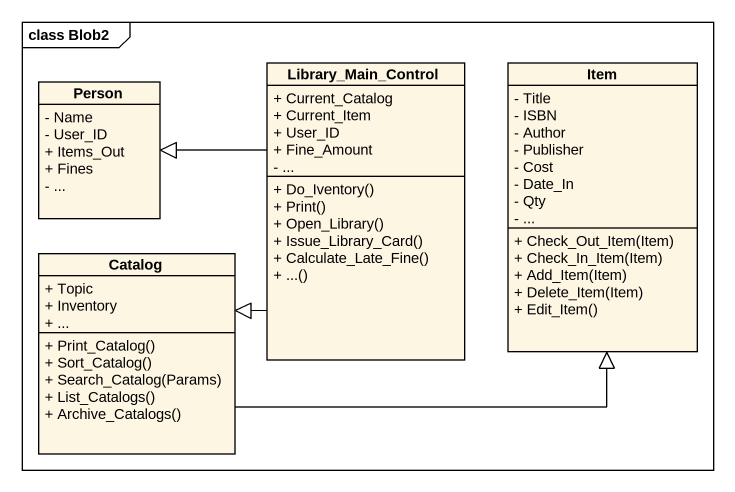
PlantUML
@startuml
mainframe class Blob2
hide circle
hide empty members
skinparam classAttributeIconSize 0
class "Person" as Person_ {
  - Name
  - User_ID
  + Items_Out
  + Fines
  - ...
}
class Library_Main_Control {
  + Current_Catalog
  + Current_Item
  + User_ID
  + Fine_Amount
  - ...
  + Do_Iventory()
  + Print()
  + Open_Library()
  + Issue_Library_Card()
  + Calculate_Late_Fine()
  + ...()
}
class Item {
  - Title
  - ISBN
  - Author
  - Publisher
  - Cost
  - Date_In
  - Qty
  - ...
  + Check_Out_Item(Item)
  + Check_In_Item(Item)
  + Add_Item(Item)
  + Delete_Item(Item)
  + Edit_Item()
}
class Catalog {
  + Topic
  + Inventory
  + ...
  + Print_Catalog()
  + Sort_Catalog()
  + Search_Catalog(Params)
  + List_Catalogs()
  + Archive_Catalogs()
}
Library_Main_Control -left-|> Person_
Library_Main_Control --|> Catalog
Catalog -right-|> Item
@enduml
